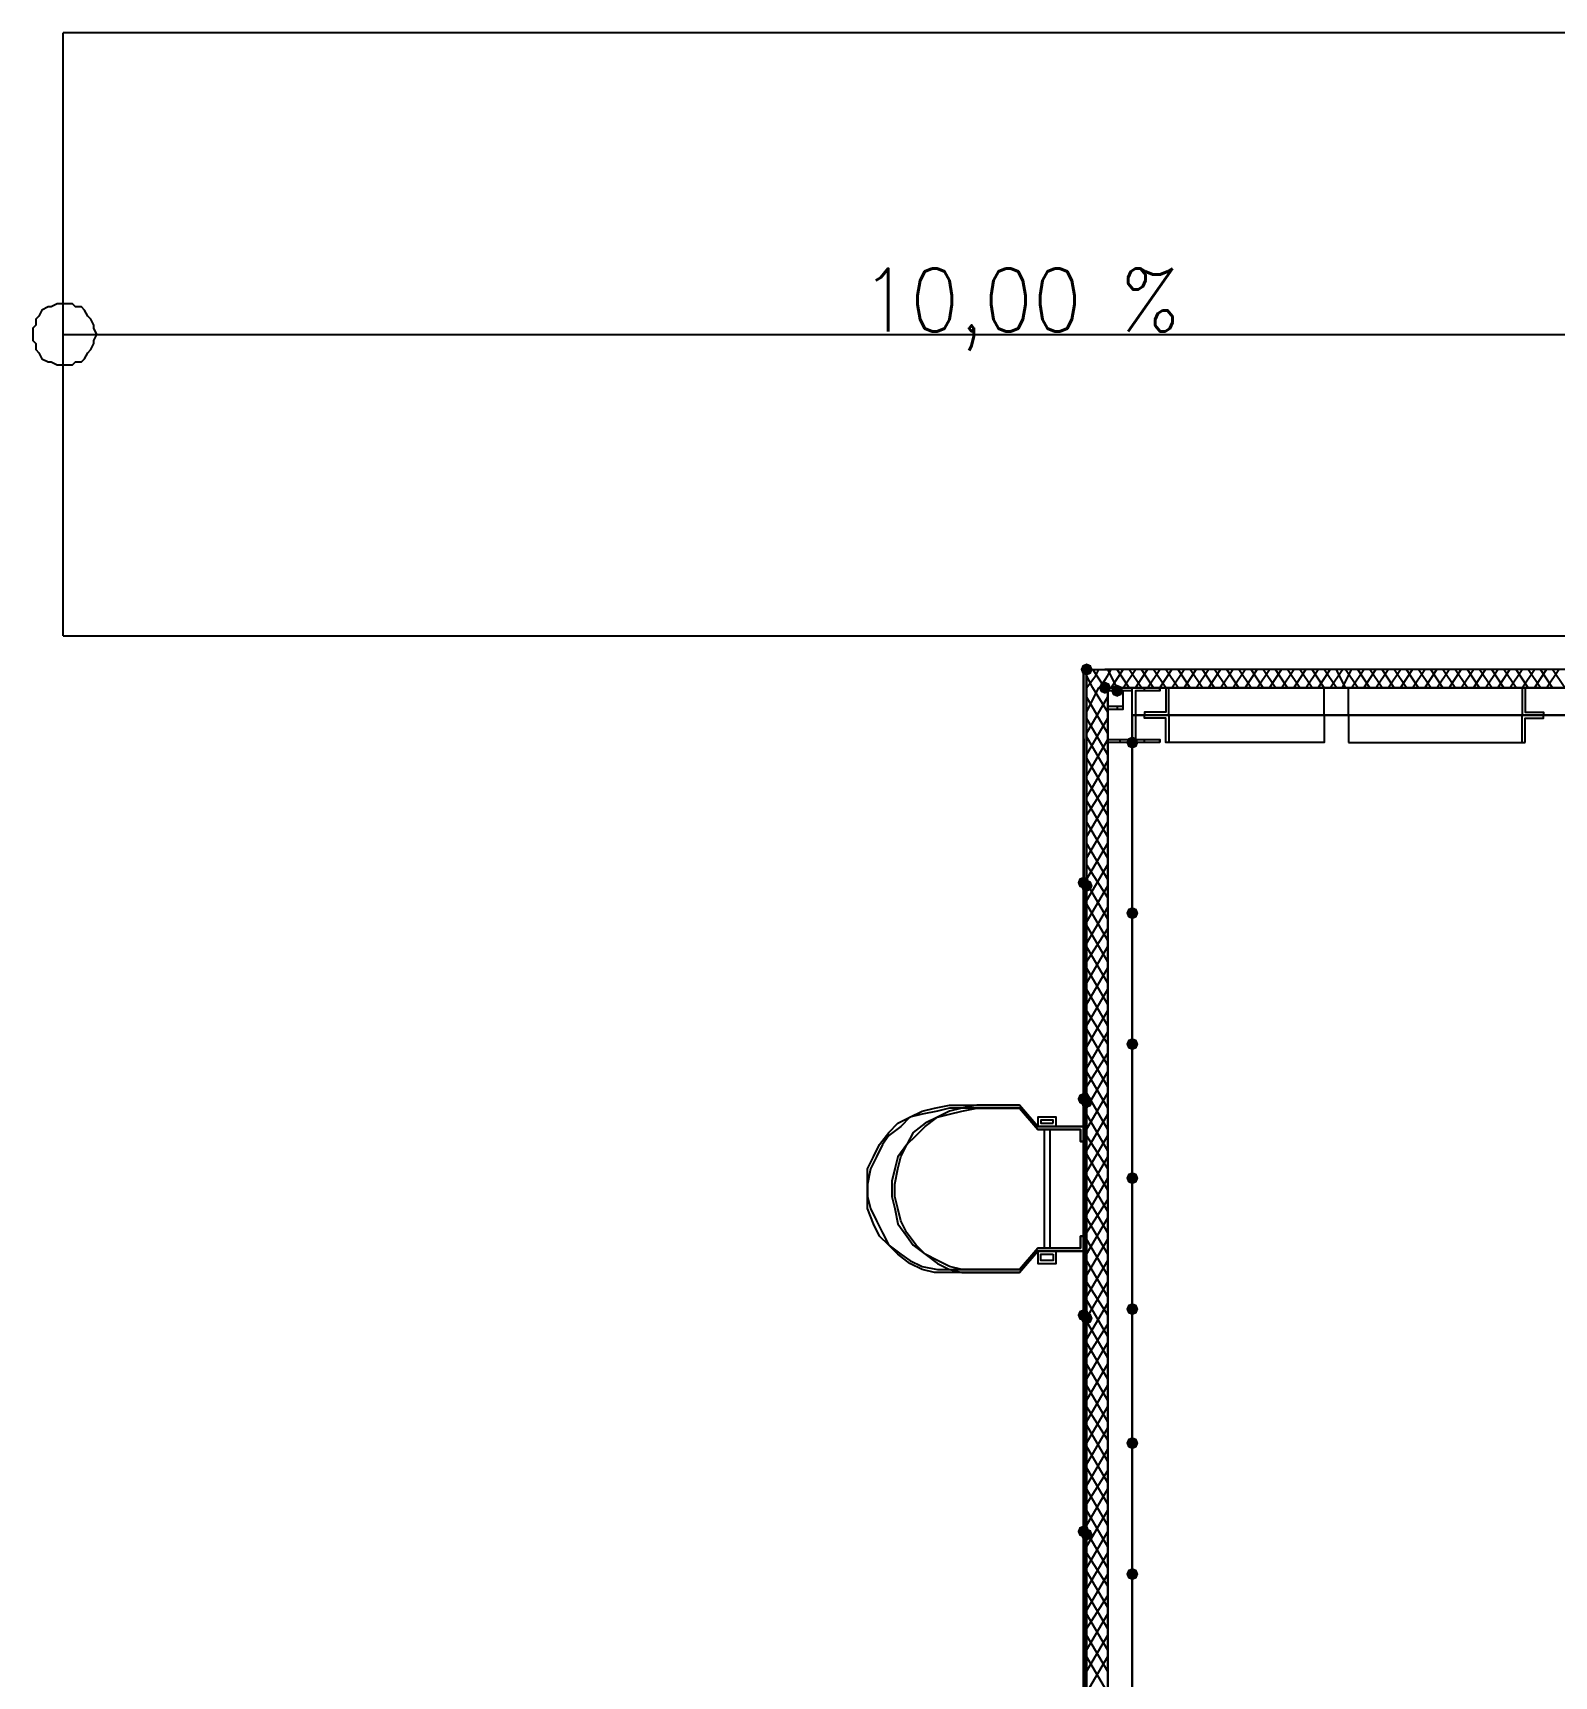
# Model space of a CAD drawing. Header units: millimetres. Extents: x 0 to 420, y 0 to 297.
# Drawn here: x 93.64 to 114.79, y 207.07 to 229.91 of the extents above; entities that cross this region are included whole.
import ezdxf

# ---------------------------------------------------------------- set-up
doc = ezdxf.new("R2010")
doc.units = ezdxf.units.MM
doc.layers.get('0').update_dxf_attribs({"linetype": 'CONTINUOUS'})
doc.styles.get("Standard").update_dxf_attribs({"font": 'STANDARD'})

msp = doc.modelspace()

# ---------------------------------------------------------------- hatches: boundary and pattern name
at = {"true_color": 0x0000fe}
for points in [[(108.373333, 221.064667), (108.348463, 221.004871), (108.288667, 220.98), (108.228871, 221.004871), (108.204, 221.064667), (108.228871, 221.124462), (108.288667, 221.149333), (108.348462, 221.124463)], [(108.373333, 221.064667), (108.348463, 221.004871), (108.288667, 220.98), (108.228871, 221.004871), (108.204, 221.064667), (108.228871, 221.124462), (108.288667, 221.149333), (108.348462, 221.124463)], [(108.331, 218.101333), (108.306129, 218.041537), (108.246333, 218.016667), (108.186537, 218.041537), (108.161667, 218.101333), (108.186537, 218.161129), (108.246333, 218.186), (108.306129, 218.161129)], [(108.373333, 218.059), (108.348463, 217.999204), (108.288667, 217.974333), (108.228871, 217.999204), (108.204, 218.059), (108.228871, 218.118796), (108.288667, 218.143667), (108.348462, 218.118796)], [(108.331, 215.095667), (108.306129, 215.035871), (108.246333, 215.011), (108.186537, 215.035871), (108.161667, 215.095667), (108.186537, 215.155462), (108.246333, 215.180333), (108.306129, 215.155463)], [(108.373333, 215.053333), (108.348463, 214.993538), (108.288667, 214.968667), (108.228871, 214.993538), (108.204, 215.053333), (108.228871, 215.113129), (108.288667, 215.138), (108.348462, 215.113129)], [(108.331, 212.09), (108.306129, 212.030204), (108.246333, 212.005333), (108.186537, 212.030204), (108.161667, 212.09), (108.186537, 212.149796), (108.246333, 212.174667), (108.306129, 212.149796)], [(108.373333, 212.047667), (108.348463, 211.987871), (108.288667, 211.963), (108.228871, 211.987871), (108.204, 212.047667), (108.228871, 212.107462), (108.288667, 212.132333), (108.348462, 212.107463)], [(108.331, 209.084333), (108.306129, 209.024538), (108.246333, 208.999667), (108.186537, 209.024538), (108.161667, 209.084333), (108.186537, 209.144129), (108.246333, 209.169), (108.306129, 209.144129)], [(108.373333, 209.042), (108.348463, 208.982204), (108.288667, 208.957333), (108.228871, 208.982204), (108.204, 209.042), (108.228871, 209.101796), (108.288667, 209.126667), (108.348462, 209.101796)]]:
    msp.add_hatch(color=0, dxfattribs=at).paths.add_polyline_path(points, flags=0)
at = {"true_color": 0x000007}
for points in [[(108.373333, 221.064667), (108.348463, 221.004871), (108.288667, 220.98), (108.228871, 221.004871), (108.204, 221.064667), (108.228871, 221.124462), (108.288667, 221.149333), (108.348462, 221.124463)], [(108.627333, 220.810667), (108.602463, 220.750871), (108.542667, 220.726), (108.482871, 220.750871), (108.458, 220.810667), (108.482871, 220.870462), (108.542667, 220.895333), (108.602462, 220.870463)], [(108.796667, 220.768333), (108.771796, 220.708537), (108.712, 220.683667), (108.652204, 220.708537), (108.627333, 220.768333), (108.652204, 220.828129), (108.712, 220.853), (108.771796, 220.828129)], [(109.008333, 220.048667), (108.983463, 219.988871), (108.923667, 219.964), (108.863871, 219.988871), (108.839, 220.048667), (108.863871, 220.108462), (108.923667, 220.133333), (108.983462, 220.108463)], [(109.008333, 217.678), (108.983463, 217.618204), (108.923667, 217.593333), (108.863871, 217.618204), (108.839, 217.678), (108.863871, 217.737796), (108.923667, 217.762667), (108.983462, 217.737796)], [(109.008333, 215.857667), (108.983463, 215.797871), (108.923667, 215.773), (108.863871, 215.797871), (108.839, 215.857667), (108.863871, 215.917462), (108.923667, 215.942333), (108.983462, 215.917463)], [(109.008333, 213.995), (108.983463, 213.935204), (108.923667, 213.910333), (108.863871, 213.935204), (108.839, 213.995), (108.863871, 214.054796), (108.923667, 214.079667), (108.983462, 214.054796)], [(109.008333, 212.174667), (108.983463, 212.114871), (108.923667, 212.09), (108.863871, 212.114871), (108.839, 212.174667), (108.863871, 212.234462), (108.923667, 212.259333), (108.983462, 212.234463)], [(109.008333, 210.312), (108.983463, 210.252204), (108.923667, 210.227333), (108.863871, 210.252204), (108.839, 210.312), (108.863871, 210.371796), (108.923667, 210.396667), (108.983462, 210.371796)], [(109.008333, 208.491667), (108.983463, 208.431871), (108.923667, 208.407), (108.863871, 208.431871), (108.839, 208.491667), (108.863871, 208.551462), (108.923667, 208.576333), (108.983462, 208.551463)]]:
    msp.add_hatch(color=0, dxfattribs=at).paths.add_polyline_path(points, flags=0)
h = msp.add_hatch(color=0, dxfattribs=at)
h.paths.add_polyline_path([(108.288667, 221.107), (108.246333, 221.107), (108.288667, 203.030667)], flags=0)
h.paths.add_polyline_path([(108.246333, 221.107), (108.288667, 203.030667), (108.246333, 203.030667)], flags=0)

# ---------------------------------------------------------------- linework, layer by layer
at = {"color": 0, "true_color": 0x000007}
for points in [[(94.064667, 221.530333), (94.064667, 229.912333)], [(94.064667, 221.530333), (120.184333, 221.530333), (120.184333, 229.912333), (94.064667, 229.912333)], [(94.064667, 225.721333), (120.184333, 225.721333), (116.162667, 221.530333)], [(108.288667, 203.030667), (108.288667, 221.064667), (108.288667, 203.030667), (108.246333, 221.064667)], [(108.288667, 221.022333), (108.288667, 221.064667)], [(108.288667, 221.064667), (108.585, 221.064667)], [(108.288667, 221.064667), (108.288667, 104.14)], [(108.288667, 220.810667), (108.415667, 220.98)], [(108.373333, 220.810667), (108.288667, 220.98)], [(108.542667, 220.810667), (108.373333, 221.064667)], [(108.415667, 220.98), (108.458, 221.064667)], [(108.458, 220.810667), (108.500333, 220.853)], [(108.500333, 220.853), (108.585, 220.98)], [(108.585, 221.064667), (108.542667, 221.064667)], [(108.585, 220.98), (108.627333, 221.064667)], [(108.712, 220.810667), (108.585, 221.064667)], [(121.962333, 221.064667), (108.585, 221.064667)], [(108.627333, 220.810667), (108.796667, 221.064667)], [(108.881333, 220.810667), (108.712, 221.064667)], [(108.796667, 220.810667), (108.966, 221.064667)], [(109.050667, 220.810667), (108.881333, 221.064667)], [(108.966, 220.810667), (109.135333, 221.064667)], [(109.22, 220.810667), (109.050667, 221.064667)], [(109.135333, 220.810667), (109.304667, 221.064667)], [(109.389333, 220.810667), (109.22, 221.064667)], [(109.304667, 220.810667), (109.474, 221.064667)], [(109.558667, 220.810667), (109.389333, 221.064667)], [(109.474, 220.810667), (109.643333, 221.064667)], [(109.728, 220.810667), (109.558667, 221.064667)], [(109.643333, 220.810667), (109.812667, 221.064667)], [(109.897333, 220.810667), (109.728, 221.064667)], [(109.812667, 220.810667), (109.982, 221.064667)], [(110.066667, 220.810667), (109.897333, 221.064667)], [(109.982, 220.810667), (110.151333, 221.064667)], [(110.236, 220.810667), (110.066667, 221.064667)], [(110.151333, 220.810667), (110.320667, 221.064667)], [(110.405333, 220.810667), (110.236, 221.064667)], [(110.320667, 220.810667), (110.49, 221.064667)], [(110.574667, 220.810667), (110.405333, 221.064667)], [(110.49, 220.810667), (110.659333, 221.064667)], [(110.744, 220.810667), (110.574667, 221.064667)], [(110.659333, 220.810667), (110.828667, 221.064667)], [(110.913333, 220.810667), (110.744, 221.064667)], [(110.828667, 220.810667), (110.998, 221.064667)], [(111.082667, 220.810667), (110.913333, 221.064667)], [(110.998, 220.810667), (111.167333, 221.064667)], [(111.252, 220.810667), (111.082667, 221.064667)], [(111.167333, 220.810667), (111.336667, 221.064667)], [(111.421333, 220.810667), (111.252, 221.064667)], [(111.336667, 220.810667), (111.506, 221.064667)], [(111.590667, 220.810667), (111.421333, 221.064667)], [(111.506, 220.810667), (111.675333, 221.064667)], [(111.76, 220.810667), (111.590667, 221.064667)], [(111.675333, 220.810667), (111.844667, 221.064667)], [(111.887, 220.810667), (111.76, 221.064667)], [(111.844667, 220.810667), (111.971667, 221.064667)], [(112.056333, 220.810667), (111.887, 221.064667)], [(111.971667, 220.810667), (112.141, 221.064667)], [(112.225667, 220.810667), (112.056333, 221.064667)], [(112.141, 220.810667), (112.310333, 221.064667)], [(112.395, 220.810667), (112.225667, 221.064667)], [(112.310333, 220.810667), (112.479667, 221.064667)], [(112.564333, 220.810667), (112.395, 221.064667)], [(112.479667, 220.810667), (112.649, 221.064667)], [(112.733667, 220.810667), (112.564333, 221.064667)], [(112.649, 220.810667), (112.818333, 221.064667)], [(112.903, 220.810667), (112.733667, 221.064667)], [(112.818333, 220.810667), (112.987667, 221.064667)], [(113.072333, 220.810667), (112.903, 221.064667)], [(112.987667, 220.810667), (113.157, 221.064667)], [(113.241667, 220.810667), (113.072333, 221.064667)], [(113.157, 220.810667), (113.326333, 221.064667)], [(113.411, 220.810667), (113.241667, 221.064667)], [(113.326333, 220.810667), (113.495667, 221.064667)], [(113.580333, 220.810667), (113.411, 221.064667)], [(113.495667, 220.810667), (113.665, 221.064667)], [(113.749667, 220.810667), (113.580333, 221.064667)], [(113.665, 220.810667), (113.834333, 221.064667)], [(113.919, 220.810667), (113.749667, 221.064667)], [(113.834333, 220.810667), (114.003667, 221.064667)], [(114.088333, 220.810667), (113.919, 221.064667)], [(114.003667, 220.810667), (114.173, 221.064667)], [(114.257667, 220.810667), (114.088333, 221.064667)], [(114.173, 220.810667), (114.342333, 221.064667)], [(114.427, 220.810667), (114.257667, 221.064667)], [(114.342333, 220.810667), (114.511667, 221.064667)], [(114.596333, 220.810667), (114.427, 221.064667)], [(114.511667, 220.810667), (114.681, 221.064667)], [(114.765667, 220.810667), (114.596333, 221.064667)], [(114.681, 220.810667), (114.850333, 221.064667)], [(114.935, 220.810667), (114.765667, 221.064667)], [(108.288667, 220.768333), (108.288667, 220.810667)], [(108.288667, 220.472), (108.458, 220.810667)], [(108.288667, 220.175667), (108.585, 220.683667)], [(108.585, 220.175667), (108.288667, 220.683667)], [(108.585, 220.472), (108.373333, 220.810667)], [(108.585, 220.768333), (108.542667, 220.810667)], [(108.585, 220.768333), (108.585, 220.810667)], [(108.585, 186.309), (108.585, 220.810667)], [(108.585, 220.810667), (121.962333, 220.810667)], [(108.754333, 220.768333), (108.754333, 220.810667)], [(108.923667, 220.048667), (108.923667, 220.810667)], [(109.093, 220.768333), (109.093, 220.810667)], [(109.431667, 220.429667), (109.431667, 220.810667), (109.389333, 220.810667), (109.389333, 220.768333), (109.389333, 220.514333), (109.389333, 220.472), (109.347, 220.472), (109.135333, 220.472), (109.093, 220.472), (109.093, 220.429667), (109.431667, 220.429667), (111.590667, 220.429667), (111.590667, 220.810667), (109.431667, 220.810667)], [(109.304667, 220.768333), (109.304667, 220.810667)], [(114.342333, 220.810667), (114.384667, 220.810667)], [(114.384667, 220.810667), (114.384667, 220.768333), (114.384667, 220.514333), (114.384667, 220.472), (114.638667, 220.472), (114.638667, 220.429667)], [(108.712, 220.556667), (108.712, 220.514333)], [(109.431667, 220.429667), (109.431667, 220.048667), (109.389333, 220.048667), (109.389333, 220.091), (109.389333, 220.345), (109.389333, 220.387333), (109.347, 220.387333), (109.135333, 220.387333), (109.093, 220.387333), (109.093, 220.429667), (109.431667, 220.429667), (111.590667, 220.429667), (111.590667, 220.048667), (109.431667, 220.048667)], [(114.638667, 220.429667), (114.342333, 220.429667)], [(114.638667, 220.429667), (114.342333, 220.429667)], [(114.384667, 220.048667), (114.384667, 220.091), (114.384667, 220.345), (114.384667, 220.387333), (114.638667, 220.387333), (114.638667, 220.429667)], [(108.288667, 219.879333), (108.585, 220.387333)], [(108.585, 219.879333), (108.288667, 220.387333)], [(108.585, 219.625333), (108.288667, 220.133333)], [(108.288667, 219.583), (108.585, 220.091)], [(108.585, 220.048667), (108.585, 220.091)], [(108.754333, 220.048667), (108.754333, 220.091)], [(109.093, 220.048667), (109.093, 220.091)], [(109.304667, 220.048667), (109.304667, 220.091)], [(114.342333, 220.048667), (114.384667, 220.048667)], [(108.585, 219.329), (108.288667, 219.837)], [(108.288667, 219.286667), (108.585, 219.794667)], [(108.585, 219.032667), (108.288667, 219.540667)], [(108.288667, 219.032667), (108.585, 219.498333)], [(108.288667, 218.736333), (108.585, 219.244333)], [(108.585, 218.736333), (108.288667, 219.244333)], [(108.288667, 218.44), (108.585, 218.948)], [(108.585, 218.44), (108.288667, 218.948)], [(108.288667, 218.143667), (108.585, 218.651667)], [(108.585, 218.143667), (108.288667, 218.651667)], [(108.288667, 217.847333), (108.585, 218.355333)], [(108.585, 217.889667), (108.288667, 218.355333)], [(108.585, 217.593333), (108.288667, 218.101333)], [(108.288667, 217.551), (108.585, 218.059)], [(108.585, 217.297), (108.288667, 217.805)], [(108.288667, 217.254667), (108.585, 217.762667)], [(108.585, 217.000667), (108.288667, 217.508667)], [(108.288667, 217.000667), (108.585, 217.466333)], [(108.288667, 216.704333), (108.585, 217.212333)], [(108.585, 216.704333), (108.288667, 217.212333)], [(108.288667, 216.408), (108.585, 216.916)], [(108.585, 216.408), (108.288667, 216.916)], [(108.288667, 216.111667), (108.585, 216.619667)], [(108.585, 216.111667), (108.288667, 216.619667)], [(108.288667, 215.815333), (108.585, 216.323333)], [(108.585, 215.857667), (108.288667, 216.323333)], [(108.585, 215.561333), (108.288667, 216.069333)], [(108.288667, 215.519), (108.585, 216.027)], [(108.585, 215.265), (108.288667, 215.773)], [(108.288667, 215.265), (108.585, 215.730667)], [(108.288667, 214.968667), (108.585, 215.476667)], [(108.585, 214.968667), (108.288667, 215.476667)], [(108.288667, 214.672333), (108.585, 215.180333)], [(108.585, 214.672333), (108.288667, 215.180333)], [(108.288667, 214.376), (108.585, 214.884)], [(108.585, 214.376), (108.288667, 214.884)], [(108.288667, 214.079667), (108.585, 214.587667)], [(108.585, 214.122), (108.288667, 214.587667)], [(108.585, 213.825667), (108.288667, 214.333667)], [(108.288667, 213.783333), (108.585, 214.291333)], [(108.585, 213.529333), (108.288667, 214.037333)], [(108.288667, 213.487), (108.585, 213.995)], [(108.585, 213.233), (108.288667, 213.741)], [(108.288667, 213.233), (108.585, 213.698667)], [(108.288667, 212.936667), (108.585, 213.444667)], [(108.585, 212.936667), (108.288667, 213.444667)], [(108.288667, 212.640333), (108.585, 213.148333)], [(108.585, 212.640333), (108.288667, 213.148333)], [(108.288667, 212.344), (108.585, 212.852)], [(108.585, 212.344), (108.288667, 212.852)], [(108.288667, 212.047667), (108.585, 212.555667)], [(108.585, 212.09), (108.288667, 212.555667)], [(108.585, 211.793667), (108.288667, 212.301667)], [(108.288667, 211.751333), (108.585, 212.259333)], [(108.585, 211.497333), (108.288667, 212.005333)], [(108.288667, 211.497333), (108.585, 211.963)], [(108.288667, 211.201), (108.585, 211.709)], [(108.585, 211.201), (108.288667, 211.709)], [(108.288667, 210.904667), (108.585, 211.412667)], [(108.585, 210.904667), (108.288667, 211.412667)], [(108.288667, 210.608333), (108.585, 211.116333)], [(108.585, 210.608333), (108.288667, 211.116333)], [(108.288667, 210.312), (108.585, 210.82)], [(108.585, 210.354333), (108.288667, 210.82)], [(108.585, 210.058), (108.288667, 210.566)], [(108.288667, 210.015667), (108.585, 210.523667)], [(108.585, 209.761667), (108.288667, 210.269667)], [(108.288667, 209.719333), (108.585, 210.227333)], [(108.585, 209.465333), (108.288667, 209.973333)], [(108.288667, 209.465333), (108.585, 209.931)], [(108.288667, 209.169), (108.585, 209.677)], [(108.585, 209.169), (108.288667, 209.677)], [(108.288667, 208.872667), (108.585, 209.380667)], [(108.585, 208.872667), (108.288667, 209.380667)], [(108.288667, 208.576333), (108.585, 209.084333)], [(108.585, 208.576333), (108.288667, 209.084333)], [(108.288667, 208.28), (108.585, 208.788)], [(108.585, 208.322333), (108.288667, 208.788)], [(108.585, 208.026), (108.288667, 208.534)], [(108.288667, 207.983667), (108.585, 208.491667)], [(108.585, 207.729667), (108.288667, 208.237667)], [(108.288667, 207.729667), (108.585, 208.195333)], [(108.288667, 207.433333), (108.585, 207.941333)], [(108.585, 207.433333), (108.288667, 207.941333)], [(108.288667, 207.137), (108.585, 207.645)], [(108.585, 207.137), (108.288667, 207.645)], [(108.288667, 206.840667), (108.585, 207.348667)], [(108.585, 206.840667), (108.288667, 207.348667)]]:
    msp.add_lwpolyline(points, dxfattribs=at)
for points in [[(94.530333, 225.721333), (94.488, 225.806), (94.488, 225.848333), (94.445667, 225.933), (94.403333, 225.975333), (94.361, 226.06), (94.318667, 226.102333), (94.234, 226.102333), (94.191667, 226.144667), (94.107, 226.144667), (94.022333, 226.144667), (93.98, 226.144667), (93.895333, 226.102333), (93.853, 226.102333), (93.768333, 226.06), (93.726, 225.975333), (93.683667, 225.933), (93.683667, 225.848333), (93.641333, 225.806), (93.641333, 225.721333), (93.641333, 225.636667), (93.683667, 225.594333), (93.683667, 225.509667), (93.726, 225.467333), (93.768333, 225.382667), (93.853, 225.340333), (93.895333, 225.340333), (93.98, 225.298), (94.022333, 225.298), (94.107, 225.298), (94.191667, 225.298), (94.234, 225.340333), (94.318667, 225.340333), (94.361, 225.382667), (94.403333, 225.467333), (94.445667, 225.509667), (94.488, 225.594333), (94.488, 225.636667)], [(108.288667, 221.107), (108.246333, 221.107), (108.288667, 203.030667)], [(108.246333, 221.107), (108.288667, 203.030667), (108.246333, 203.030667)], [(108.288667, 203.030667), (108.288667, 221.107), (108.246333, 221.107), (108.246333, 203.030667)], [(108.288667, 203.030667), (108.288667, 221.064667), (108.246333, 221.064667), (108.246333, 203.030667)], [(109.304667, 220.048667), (108.585, 220.048667), (108.585, 220.091), (108.923667, 220.091), (108.923667, 220.768333), (108.585, 220.768333), (108.585, 220.810667), (109.304667, 220.810667), (109.304667, 220.768333), (108.966, 220.768333), (108.966, 220.091), (109.304667, 220.091)], [(393.361333, 220.810667), (259.291667, 220.810667), (259.291667, 189.780333), (242.612333, 189.780333), (242.612333, 220.810667), (108.585, 220.810667), (108.585, 104.14), (242.654667, 104.14), (242.654667, 135.128), (259.291667, 135.128), (259.291667, 104.14), (393.361333, 104.14)], [(108.796667, 220.768333), (108.585, 220.768333), (108.585, 220.556667), (108.796667, 220.556667), (108.796667, 220.768333), (108.585, 220.768333), (108.585, 220.514333), (108.796667, 220.514333)], [(111.929333, 220.810667), (114.342333, 220.810667), (114.342333, 220.429667), (111.929333, 220.429667)], [(242.612333, 220.429667), (242.612333, 189.780333), (259.291667, 189.780333), (259.291667, 220.429667), (393.022667, 220.429667), (393.022667, 104.478667), (259.291667, 104.478667), (259.291667, 135.128), (242.654667, 135.128), (242.654667, 104.478667), (108.923667, 104.478667), (108.923667, 220.429667)], [(111.929333, 220.048667), (114.342333, 220.048667), (114.342333, 220.429667), (111.929333, 220.429667)], [(108.246333, 213.190667), (108.204, 213.190667), (108.204, 213.021333), (107.611333, 213.021333), (107.357333, 212.725), (106.764667, 212.725), (106.553, 212.725), (106.383667, 212.767333), (106.214333, 212.852), (106.045, 212.936667), (105.918, 213.063667), (105.791, 213.233), (105.706333, 213.402333), (105.664, 213.571667), (105.621667, 213.741), (105.621667, 213.910333), (105.664, 214.122), (105.706333, 214.291333), (105.791, 214.460667), (105.918, 214.587667), (106.045, 214.714667), (106.214333, 214.841667), (106.383667, 214.884), (106.553, 214.926333), (106.764667, 214.968667), (107.357333, 214.968667), (107.611333, 214.672333), (108.204, 214.672333), (108.204, 214.503), (108.246333, 214.503), (108.246333, 214.714667), (107.611333, 214.714667), (107.357333, 215.011), (106.764667, 215.011), (106.553, 214.968667), (106.383667, 214.926333), (106.214333, 214.841667), (106.045, 214.757), (105.875667, 214.63), (105.791, 214.460667), (105.664, 214.291333), (105.621667, 214.122), (105.579333, 213.952667), (105.579333, 213.741), (105.621667, 213.571667), (105.664, 213.36), (105.791, 213.190667), (105.875667, 213.063667), (106.045, 212.936667), (106.214333, 212.809667), (106.383667, 212.725), (106.553, 212.682667), (106.764667, 212.682667), (107.357333, 212.682667), (107.611333, 212.979), (108.246333, 212.979), (108.246333, 213.190667), (108.246333, 212.979), (107.611333, 212.979), (107.357333, 212.682667), (106.383667, 212.682667), (106.172, 212.682667), (106.002667, 212.725), (105.833333, 212.809667), (105.664, 212.936667), (105.537, 213.063667), (105.41, 213.190667), (105.325333, 213.36), (105.240667, 213.571667), (105.240667, 213.741), (105.240667, 213.952667), (105.240667, 214.122), (105.325333, 214.291333), (105.41, 214.460667), (105.537, 214.63), (105.664, 214.757), (105.833333, 214.841667), (106.002667, 214.926333), (106.172, 214.968667), (106.383667, 215.011), (107.357333, 215.011), (107.611333, 214.714667), (108.246333, 214.714667), (108.246333, 214.503), (108.204, 214.503), (108.204, 214.672333), (107.611333, 214.672333), (107.357333, 214.968667), (106.383667, 214.968667), (106.214333, 214.926333), (106.002667, 214.884), (105.833333, 214.841667), (105.706333, 214.714667), (105.537, 214.587667), (105.452333, 214.460667), (105.367667, 214.291333), (105.283, 214.122), (105.240667, 213.910333), (105.240667, 213.741), (105.283, 213.571667), (105.367667, 213.402333), (105.452333, 213.233), (105.537, 213.063667), (105.706333, 212.936667), (105.833333, 212.852), (106.002667, 212.767333), (106.214333, 212.725), (106.383667, 212.725), (107.357333, 212.725), (107.611333, 213.021333), (108.204, 213.021333), (108.204, 213.190667)], [(107.865333, 214.714667), (107.865333, 214.841667), (107.611333, 214.841667), (107.611333, 214.714667)], [(107.823, 214.757), (107.823, 214.799333), (107.653667, 214.799333), (107.653667, 214.757)], [(107.780667, 214.672333), (107.696, 214.672333), (107.696, 213.021333), (107.780667, 213.021333)], [(107.865333, 212.979), (107.611333, 212.979), (107.611333, 212.809667), (107.865333, 212.809667)], [(107.823, 212.936667), (107.823, 212.852), (107.653667, 212.852), (107.653667, 212.936667)]]:
    msp.add_lwpolyline(points, close=True, dxfattribs=at)
at = {"color": 0, "true_color": 0x00002b}
msp.add_lwpolyline([(108.585, 220.810667), (108.585, 186.309), (137.795, 186.309), (137.795, 220.810667)], close=True, dxfattribs=at)
at = {"color": 0, "true_color": 0x0000fe}
msp.add_lwpolyline([(242.612333, 220.429667), (108.923667, 220.429667), (108.923667, 104.478667), (242.654667, 104.478667), (242.654667, 135.128), (259.291667, 135.128), (259.291667, 104.478667), (393.022667, 104.478667), (393.022667, 220.429667), (259.291667, 220.429667), (259.291667, 189.780333), (242.612333, 189.780333)], close=True, dxfattribs=at)

# ---------------------------------------------------------------- texts
at = {"color": 0, "true_color": 0x000007, "insert": (105.156002, 226.635698), "char_height": 0.872032, "width": 4.28749084, "attachment_point": 1}
msp.add_mtext('10,00 %', dxfattribs=at)

doc.saveas('drawing.dxf')
